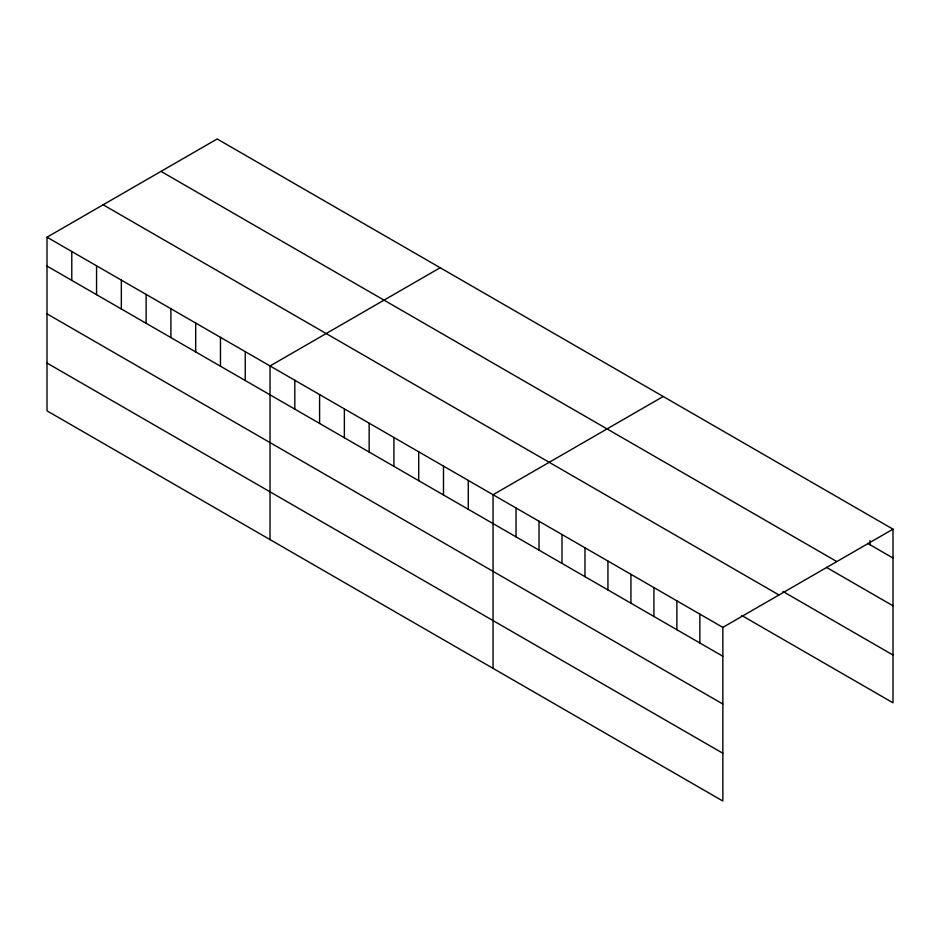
<?xml version="1.0" encoding="UTF-8"?>
<svg xmlns="http://www.w3.org/2000/svg" width="940" height="940" viewBox="0 0 940 940"><rect width="100%" height="100%" fill="white"/><g stroke="black" fill="none" stroke-linecap="round" stroke-linejoin="round"><path stroke-width="1.41" d="M47 237.197L722.848 627.391L722.848 801.033L47 410.839L47 237.197L217.152 138.967L893 529.161L893 702.803L741.825 615.524M440.19 267.724L270.027 365.965L270.027 539.607M663.217 396.492L493.054 494.734L493.054 668.375M722.848 627.391L893 529.161M867.608 543.355L893 558.019M161.01 171.386L836.847 561.58M826.483 567.396L893 605.795M782.95 591.483L893 655.027M103.153 204.779L778.99 594.973M47 266.067L722.848 656.261M47 313.843L722.848 704.036M47 363.063L722.848 753.257M870.017 540.429L870.017 544.754M699.865 614.125L699.865 642.995M676.882 600.86L676.882 629.73M653.911 587.594L653.911 616.464M630.928 574.328L630.928 603.198M607.945 561.062L607.945 589.932M584.974 547.797L584.974 576.667M561.991 534.531L561.991 563.389M539.008 521.265L539.008 550.123M516.037 508L516.037 536.857M468.273 480.422L468.273 509.292M443.492 466.111L443.492 494.981M418.711 451.811L418.711 480.669M393.93 437.5L393.93 466.369M369.15 423.2L369.15 452.058M344.369 408.888L344.369 437.746M319.588 394.577L319.588 423.447M294.808 380.277L294.808 409.135M245.246 351.654L245.246 380.524M220.465 337.354L220.465 366.212M195.684 323.043L195.684 351.913M170.904 308.743L170.904 337.601M146.123 294.432L146.123 323.289M121.342 280.12L121.342 308.99M96.562 265.82L96.562 294.678M71.781 251.509L71.781 280.379"/></g></svg>
